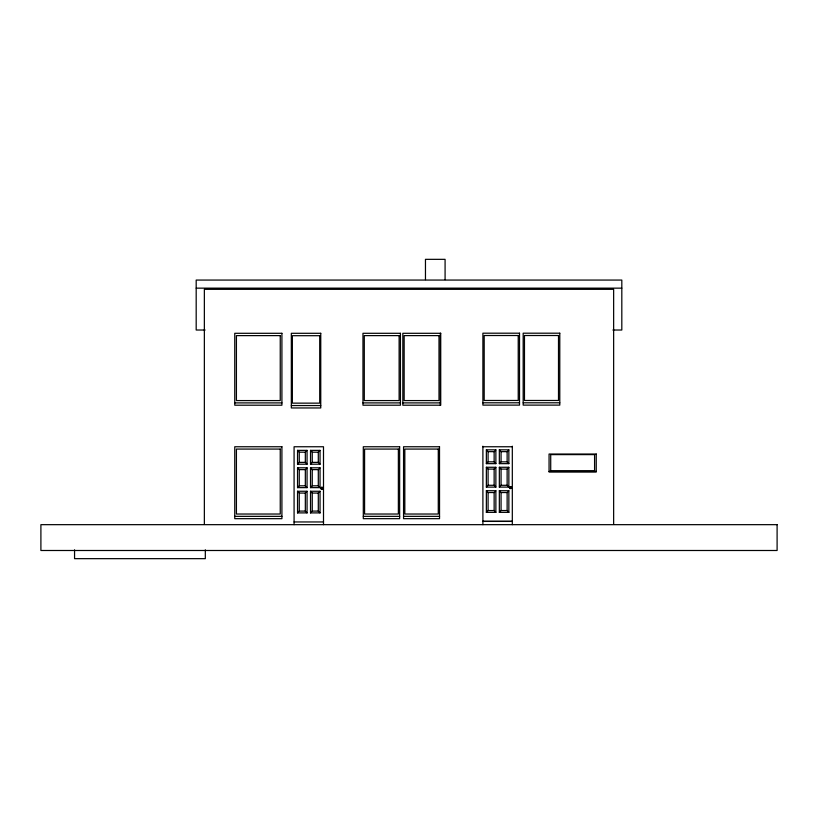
<?xml version="1.0" encoding="UTF-8"?>
<svg xmlns="http://www.w3.org/2000/svg" width="818" height="818" viewBox="0 0 818 818"><rect width="100%" height="100%" fill="white"/><g stroke="black" fill="none" stroke-linecap="round" stroke-linejoin="round"><path stroke-width="1.23" d="M322.507 488.663L321.771 487.313L321.024 488.663L322.507 488.663L321.392 488.888M509.941 487.283C509.287 489.123 512.416 488.264 510.964 486.996M510.841 487.835L510.463 487.896M307.057 464.195L305.329 462.374L305.329 452.18L307.057 450.37L297.537 450.37L297.537 464.195L307.057 464.195L307.057 450.37M297.537 464.195L299.265 462.374L299.265 452.18L297.537 450.37M320.042 464.195L318.304 462.374L318.304 452.18L320.042 450.37L310.523 450.37L310.523 464.195L320.042 464.195L320.042 450.37M307.057 487.64L305.329 485.82L305.329 469.624L307.057 467.814L297.537 467.814L297.537 487.64L307.057 487.64L307.057 467.814M310.523 464.195L312.251 462.374L312.251 452.18L310.523 450.37M297.537 487.64L299.265 485.82L299.265 469.624L297.537 467.814M320.042 487.64L318.304 485.82L318.304 469.624L320.042 467.814L310.523 467.814L310.523 487.64L320.042 487.64L320.042 467.814M307.057 512.896L305.329 511.086L305.329 493.07L307.057 491.26L297.537 491.26L297.537 512.896L307.057 512.896L307.057 491.26M310.523 487.64L312.251 485.82L312.251 469.624L310.523 467.814M321.126 487.825L321.771 487.436M297.537 512.896L299.265 511.086L299.265 493.07L297.537 491.26M320.042 512.896L318.304 511.086L318.304 493.07L320.042 491.26L310.523 491.26L310.523 512.896L320.042 512.896L320.042 491.26M310.523 512.896L312.251 511.086L312.251 493.07L310.523 491.26M495.872 463.653L494.144 461.843L494.144 451.648L495.872 449.839L486.362 449.839L486.362 463.653L495.872 463.653L495.872 449.839M486.362 463.653L488.09 461.843L488.09 451.648L486.362 449.839M508.857 463.653L507.129 461.843L507.129 451.648L508.857 449.839L499.338 449.839L499.338 463.653L508.857 463.653L508.857 449.839M495.872 487.099L494.144 485.289L494.144 469.092L495.872 467.272L486.362 467.272L486.362 487.099L495.872 487.099L495.872 467.272M499.338 463.653L501.066 461.843L501.066 451.648L499.338 449.839M486.362 487.099L488.09 485.289L488.09 469.092L486.362 467.272M508.857 487.099L507.129 485.289L507.129 469.092L508.857 467.272L499.338 467.272L499.338 487.099L508.857 487.099L508.857 467.272M495.872 512.354L494.144 510.544L494.144 492.538L495.872 490.718L486.362 490.718L486.362 512.354L495.872 512.354L495.872 490.718M499.338 487.099L501.066 485.289L501.066 469.092L499.338 467.272M486.362 512.354L488.09 510.544L488.09 492.538L486.362 490.718M508.857 512.354L507.129 510.544L507.129 492.538L508.857 490.718L499.338 490.718L499.338 512.354L508.857 512.354L508.857 490.718M499.338 512.354L501.066 510.544L501.066 492.538L499.338 490.718M321.771 488.52L321.914 487.937L321.648 488.428M196.187 288.151L621.813 288.151M205.103 330.022L196.187 330.022L196.187 280.063L621.813 280.063L621.813 330.022L612.897 330.022M234.756 402.896L281.913 402.896M362.967 402.896L400.442 402.896M402.834 402.896L440.319 402.896M482.896 402.793L519.512 402.793M523.172 402.793L559.788 402.793M291.331 405.544L320.758 405.544M482.896 446.751L512.313 446.751M488.09 451.648L494.144 451.648M501.066 451.648L507.129 451.648M299.265 452.18L305.329 452.18M312.251 452.18L318.304 452.18M488.09 461.843L494.144 461.843M501.066 461.843L507.129 461.843M299.265 462.374L305.329 462.374M312.251 462.374L318.304 462.374M488.09 469.092L494.144 469.092M501.066 469.092L507.129 469.092M299.265 469.624L305.329 469.624M312.251 469.624L318.304 469.624M549.062 471.434L596.24 471.434M488.09 485.289L494.144 485.289M501.066 485.289L507.129 485.289M299.265 485.82L305.329 485.82M312.251 485.82L318.304 485.82M488.09 492.538L494.144 492.538M501.066 492.538L507.129 492.538M299.265 493.07L305.329 493.07M312.251 493.07L318.304 493.07M488.09 510.544L494.144 510.544M501.066 510.544L507.129 510.544M299.265 511.086L305.329 511.086M312.251 511.086L318.304 511.086M234.756 516.352L281.913 516.352M363.304 516.352L399.644 516.352M403.56 516.352L439.542 516.352M482.896 521.301L512.313 521.301M482.896 521.414L512.313 521.414M294.081 521.956L323.509 521.956M322.139 487.538L322.517 488.213M613.643 524.318L613.643 289.327L204.357 289.327L204.357 524.318M512.313 446.209L512.313 524.665M482.896 446.209L482.896 524.665M445.084 279.633L445.084 259.337L425.462 259.337L425.462 279.633M440.319 333.294L440.319 405.207M323.509 524.665L323.499 446.751L294.081 446.751L294.081 524.665M205.318 549.849L205.318 558.663L74.561 558.663L74.561 549.849M320.83 487.651L321.229 489.195L322.701 488.775L322.312 487.231L320.83 487.651M509.655 487.109L510.043 488.653L511.526 488.244L511.127 486.7L509.655 487.109M509.849 487.231L510.156 488.448L511.332 488.121L511.015 486.894L509.849 487.231M519.512 333.192L482.896 333.192L482.896 405.114L519.512 405.114L519.512 333.192M559.788 333.192L523.172 333.192L523.172 405.114L559.788 405.114L559.788 333.192M281.913 333.294L234.756 333.294L234.756 405.207L281.913 405.207L281.913 333.294M320.758 333.294L291.331 333.294L291.331 407.957L320.758 407.957L320.758 333.294M400.442 333.294L362.967 333.294L362.967 405.207L400.442 405.207L400.442 333.294M440.728 333.294L402.834 333.294L402.834 405.207L440.728 405.207L440.728 333.294M280.247 335.615L236.422 335.615L236.422 400.575L280.247 400.575L280.247 335.615M399.123 335.615L364.286 335.615L364.286 400.575L399.123 400.575L399.123 335.615M439 335.615L404.153 335.615L404.153 400.575L439 400.575L439 335.615M518.223 335.513L484.184 335.513L484.184 400.472L518.223 400.472L518.223 335.513M558.5 335.513L524.471 335.513L524.471 400.472L558.5 400.472L558.5 335.513M319.715 335.697L292.363 335.697L292.363 403.141L319.715 403.141L319.715 335.697M281.913 446.751L234.756 446.751L234.756 518.673L281.913 518.673L281.913 446.751M399.644 446.751L363.304 446.751L363.304 518.673L399.644 518.673L399.644 446.751M439.542 446.751L403.56 446.751L403.56 518.673L439.542 518.673L439.511 446.751M280.247 449.072L236.422 449.072L236.422 514.031L280.247 514.031L280.247 449.072M398.366 449.072L364.583 449.072L364.583 514.031L398.366 514.031L398.366 449.072M438.274 449.072L404.828 449.072L404.828 514.031L438.274 514.031L438.274 449.072M596.24 454.031L549.062 454.031L549.062 472.017L596.24 472.017L596.24 454.031M594.574 454.614L550.718 454.614L550.718 470.851L594.574 470.851L594.574 454.614M777.1 524.665L40.9 524.665L40.9 550.494L777.1 550.494L777.1 524.665"/></g></svg>
